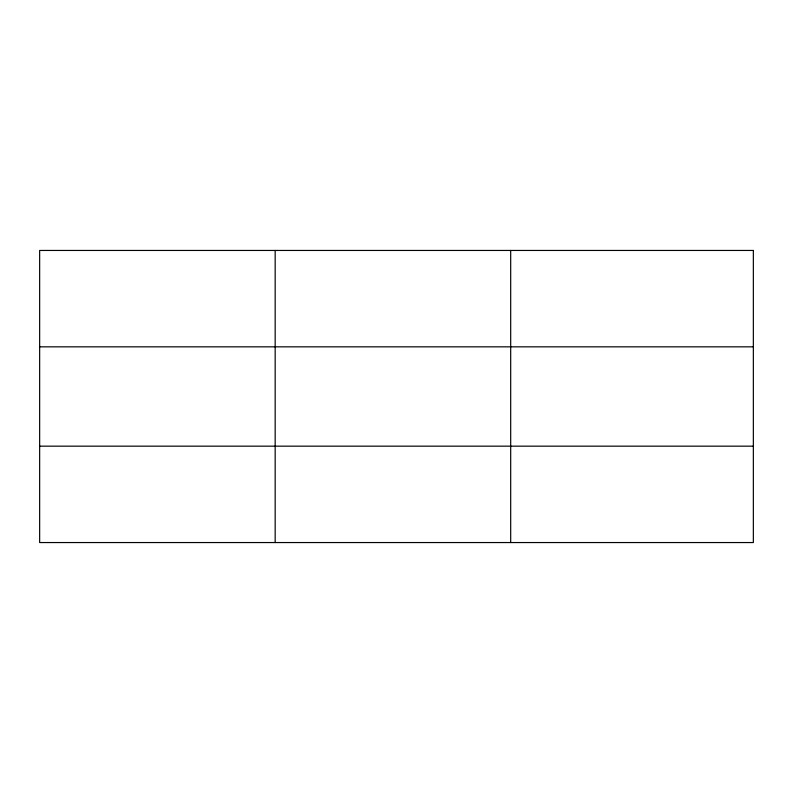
<?xml version="1.0" encoding="UTF-8"?>
<svg xmlns="http://www.w3.org/2000/svg" width="793" height="793" viewBox="0 0 793 793"><rect width="100%" height="100%" fill="white"/><g stroke="black" fill="none" stroke-linecap="round" stroke-linejoin="round"><path stroke-width="1.19" d="M275.171 542.551L275.171 250.449M510.692 542.551L510.692 250.449M39.65 346.838L753.35 346.838M39.65 446.162L753.35 446.162M753.35 250.449L753.35 542.551L39.65 542.551L39.65 250.449L753.35 250.449"/></g></svg>
